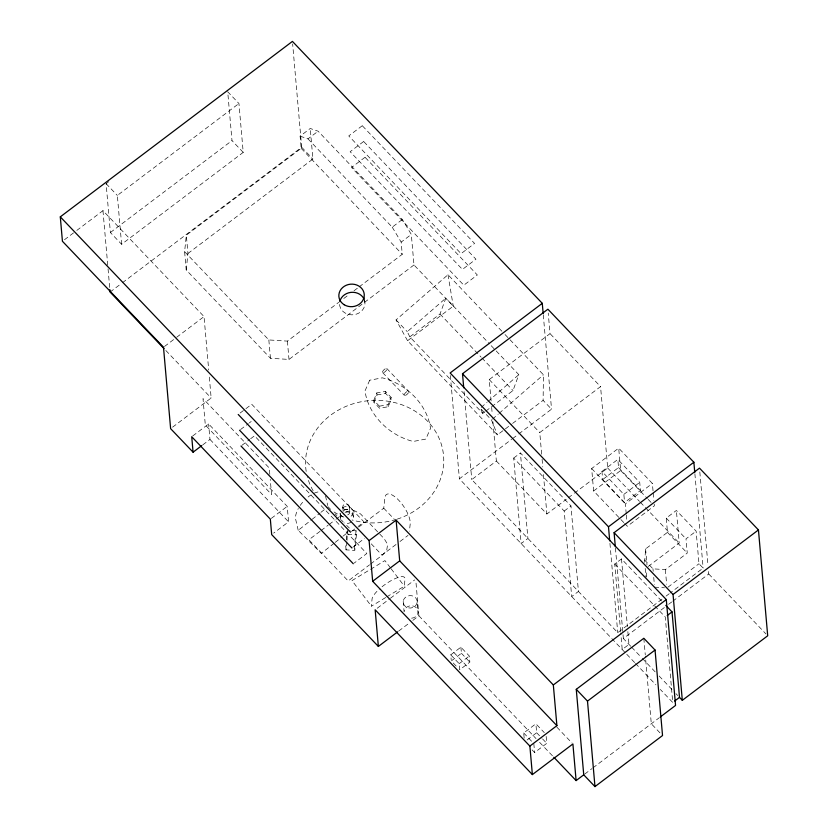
<?xml version="1.0" encoding="UTF-8"?>
<svg xmlns="http://www.w3.org/2000/svg" width="828" height="828" viewBox="0 0 828 828"><rect width="100%" height="100%" fill="white"/><g stroke="black" fill="none" stroke-linecap="round" stroke-linejoin="round"><path stroke-width="0.62" stroke-dasharray="4.14 3.1" d="M518.773 433.934L551.541 409.177L543.116 400.348L543.437 374.794L502.917 332.318M385.693 597.526L371.42 606.189L372.051 598.996A19.779 5.672 -35.3 0 1 379.897 588.563M386.79 596.864L404.354 586.193L404.985 578.989A19.779 5.672 -35.3 0 0 380.849 587.745M413.979 264.97L288.993 359.435L270.445 358.265L186.217 269.98L184.613 251.66L186.331 235.173L301.175 148.357L300.109 136.144L310.241 128.485L318.128 131.207L402.356 219.503L411.309 234.438L413.979 264.97L453.278 306.174L407.573 340.722L497.411 434.897L511.59 424.174M186.217 269.98L187.935 253.492L186.331 235.173M346.321 539.815L347.191 531.441M352.314 530.562L356.071 530.789L356.423 534.867L354.808 550.413L346.063 549.864L346.932 541.491M347.056 540.291L347.315 530.241M356.071 530.789L354.456 546.335L354.808 550.413M644.66 562.336L645.592 548.902L667.482 532.363L666.24 518.111L676.372 510.452L696.131 531.172L698.977 563.744L703.138 568.091L670.214 592.983M646.182 576.992L646.813 570.885M358.721 527.105L383.747 508.195L384.937 497.607A19.779 7.555 56.1 0 1 398.754 500.267A19.779 7.555 56.1 0 1 410.202 524.093L409.405 531.152M484.815 411.858L482.796 413.379L409.808 336.861L440.01 314.029L445.826 298.152L489.441 343.868M485.819 411.102L513.008 390.547L518.814 374.67L490.331 344.81M373.77 400.286L376.812 392.927L385.465 391.447L391.085 397.326L391.261 399.365L388.218 406.734L379.555 408.214L373.945 402.325L373.77 400.286L379.379 406.175L379.555 408.214M373.945 402.325L376.988 394.956L376.812 392.927M388.218 406.734L388.042 404.695L391.085 397.326M407.573 340.722L396.053 319.918L447.979 274.73L502.037 331.397M409.808 336.861L407.283 331.686L445.826 298.152M481.234 407.366L487.019 402.336M487.982 401.497L518.814 374.67M492.463 419.144L498.239 414.124M499.191 413.286L543.437 374.794M334.222 543.158L321.316 553.394L298.215 530.344L311.121 520.119M312.115 519.332L320.063 513.029M321.057 512.242L327.008 507.523M335.216 542.371L342.171 536.865M343.154 536.078L350.109 530.572M243.215 152.383L231.985 140.605L227.71 91.753L238.94 103.521L243.215 152.383L121.612 244.291L110.383 232.523L106.108 183.671L109.203 181.332M121.612 244.291L117.338 195.439L238.94 103.521M64.48 239.727L75.772 231.198M76.807 230.422L102.962 210.643L204.03 316.586L208.708 370.023M110.383 232.523L231.985 140.605M300.109 136.144L307.995 138.866L318.128 131.207M110.093 292.067L121.426 283.497M122.451 282.721L301.682 147.249L292.646 43.946M187.935 253.492L312.912 159.028L310.241 128.485M164.513 346.466L175.66 338.031M176.674 337.265L204.03 316.586M307.995 138.866L392.224 227.162L402.356 219.503M359.176 286.861L402.242 254.31L401.176 242.097L411.309 234.438M172.607 427.155L211.15 398.009L209.153 375.115M184.613 251.66L268.841 339.946L287.399 341.115L338.662 302.365M343.796 298.484L348.919 294.613M354.053 290.742L358.151 287.637M192.717 435.973L208.615 423.957L287.223 506.363L288.568 521.837L273.675 533.097M240.151 413.017L244.984 409.363M245.947 408.639L251.733 404.261L364.03 521.982L358.245 526.36M202.777 444.864L209.97 439.43L208.615 423.957M240.575 429.525L248.296 423.688M249.259 422.953L251.184 421.493M241.952 445.298L249.673 439.461M250.636 438.726L254.496 435.818L366.794 553.528L354.249 563.019M271.325 518.38L287.223 506.363M491.097 400.98L489.224 379.597L550.03 333.632L548.229 313.067M320.012 531.359L308.885 539.773L348.184 580.966L369.547 564.831M321.026 530.593L328.105 525.242M329.12 524.476L335.195 519.891M336.199 519.125L341.26 515.295M351.486 531.462L357.272 527.084M512.604 423.408L543.116 400.348M352.863 547.236L364.444 538.49M634.631 662.524L459.395 478.822L511.611 439.357M512.635 438.581L517.748 434.71M661.986 599.203L617.74 632.644L471.763 479.609L496.355 461.02L492.774 420.138M541.657 454.199L539.763 432.568L600.559 386.614L550.03 333.632M396.001 544.514L381.987 555.102L370.665 543.23M400.007 541.481L408.007 535.437M370.561 564.054L381.749 555.598L386.655 550.713L387.618 544.317L384.171 538.697L360.594 513.981L354.436 510.7L347.211 511.362L343.247 513.991M513.67 458.07L520.429 452.968L570.958 505.939L578.441 591.44L571.682 596.543L564.199 511.052L513.67 458.07L521.154 543.572L527.912 538.459L520.429 452.968M377.185 608.259L389.346 599.068M390.361 598.302L414.683 579.921M623.774 522.561L593.635 490.963L591.668 468.565L618.692 448.145L652.381 483.459L653.126 491.884M601.956 471.432L617.833 459.426L639.733 482.382L640.448 490.528L624.571 502.524L602.67 479.567L601.956 471.432L623.857 494.388L624.571 502.524M496.355 461.02L546.884 513.991L566.259 499.346M568.298 497.804L573.39 493.954M574.404 493.188L607.69 468.037L600.559 386.614M398.734 631.039L409.881 622.604M412.861 620.358L418.896 615.794L415.801 580.418M602.67 479.567L618.547 467.572L617.833 459.426M564.199 511.052L570.958 505.939M593.635 490.963L620.658 470.532L618.692 448.145M623.857 494.388L639.733 482.382M626.227 513.836L625.357 503.879L652.381 483.459M450.753 654.845L460.885 647.185L469.31 656.014L469.849 662.121L459.706 669.78L459.178 663.673L450.753 654.845L451.177 659.73M460.885 647.185L461.424 653.292L451.291 660.951L457.936 667.927M459.178 663.673L469.31 656.014M620.648 631.65L614.738 564.023L621.497 558.921L663.156 602.598M648.231 566.445L679.219 543.023L676.372 510.452M644.453 559.894L652.981 568.846L665.36 569.623L687.25 553.073L685.998 538.831L696.131 531.172M667.958 587.187L698.977 563.744M666.095 596.088L669.19 593.759M630.75 646.264L623.36 638.523L664.511 607.421M668.631 604.305L671.715 601.977M672.74 601.2L708.747 573.98L708.416 570.15M524.165 738.11L523.72 732.987L535.882 723.796L544.296 732.625M527.084 739.994L536.658 732.759L535.882 723.796M532.083 749.889L534.609 752.538L546.77 743.347L546.097 735.678M584.765 774.056L591.937 768.643M592.951 767.866L659.388 717.659M376.988 394.956L385.641 393.476L391.261 399.365M379.379 406.175L388.042 404.695M347.677 534.319L356.423 534.867M654.586 587.166L664.48 587.787M328.002 506.736L330.672 509.396M335.112 513.826L336.892 515.606M341.333 520.036L343.102 521.806M346.663 525.356L349.323 528.016M618.547 467.572L640.448 490.528M666.24 518.111L685.998 538.831M620.658 470.532L647.32 498.487M648.2 499.408L652.588 504.014M301.682 147.249L312.912 159.028M607.69 468.037L639.475 501.364M640.365 502.285L679.219 543.023M708.747 573.98L765.941 633.938M301.175 148.357L402.242 254.31M667.482 532.363L687.25 553.073M591.668 468.565L625.357 503.879M440.01 314.029L480.954 356.961M481.844 357.893L513.008 390.547M489.224 379.597L539.763 432.568M624.664 523.493L627.324 526.277L654.348 505.846L654.192 504.107M396.053 319.918L407.283 331.686M614.738 564.023L665.267 616.995L672.75 702.486L660.34 689.476M386.769 368.47L408.525 391.282M382.691 372.652L404.447 395.463M631.629 647.196L641.379 657.422M642.269 658.353L655.569 672.295M659.119 676.01L672.408 689.952M675.958 693.667L677.728 695.52M635.511 663.456L655.9 684.828M659.937 732.821L651.305 723.765L645.385 656.138M106.108 183.671L117.338 195.439M383.747 508.195L394.2 519.146M556.913 727.201L572.013 743.026M461.424 653.292L469.849 662.121M536.658 732.759L541.719 738.048M542.557 738.938L546.77 743.347M165.838 350.503L211.15 398.009M418.896 615.794L536.037 738.597M539.597 742.323L552.959 756.326M523.72 732.987L532.145 741.816M209.97 439.43L288.568 521.837M390.371 567.76L384.927 560.587L351.993 580.594L371.42 606.189M391.147 568.784L404.354 586.193M392.224 227.162L401.176 242.097M482.796 413.379L480.271 408.204L491.501 419.982L497.411 434.897M325.518 495.962L327.722 505.535M298.215 530.344L295.72 519.57A19.779 9.605 -47.6 0 1 298.328 508.495M447.979 274.73L453.278 306.174M699.826 471.96L707.971 565.058M694.878 473.719L703.138 568.091M665.36 569.623L666.644 584.278M653.23 493.105L653.872 500.443M652.981 568.846L653.199 571.289M653.737 577.395L654.379 584.723M645.592 548.902L646.978 564.779M645.198 568.443L645.943 576.992M643.822 638.274L645.271 654.855M626.341 515.078L626.775 520.056M621.497 558.921L627.407 626.548M627.852 631.65L628.97 644.412L622.211 649.514L620.762 632.923M615.432 547.981L622.915 633.42M623.018 634.703L623.36 638.523M609.936 543.365L617.74 632.644M543.282 314.806L551.541 409.177M542.102 459.281L542.764 466.92M543.437 474.547L546.884 513.991M533.822 743.585L534.609 752.538M491.656 407.366L492.215 413.752M464.063 391.613L471.763 479.609M450.349 375.529L459.395 478.822M417.188 602.277A7.038 6.231 -5 0 1 406.134 606.996A7.038 6.231 -5 0 1 407.252 596.222A7.038 6.231 -5 0 1 417.188 602.277L418.078 612.451M385.465 391.447L385.641 393.476M403.195 601.387L404.085 611.571A7.038 6.231 -5 0 1 411.423 605.775A7.038 6.231 -5 0 1 418.109 611.913A7.038 6.231 -5 0 1 411.35 618.237M364.32 297.376L364.931 304.352M352.976 512.677L353.452 518.121M349.219 506.27L349.695 511.725M342.802 507.367L343.278 512.811M345.7 545.787L346.063 549.864M340.474 517.303L339.997 511.859A6.52 5.775 -5 0 0 343.454 517.438M287.399 341.115L288.993 359.435M268.841 339.946L270.445 358.265M269.804 474.299L269.255 467.996L202.995 398.547L205.313 425.012L271.563 494.461L270.238 479.34M102.962 210.643L107.743 265.188M108.064 268.883L109.876 289.665M306.194 471.391A69.169 61.241 -5 0 1 360.677 401.859A69.169 61.241 -5 0 1 441.283 444.139A69.169 61.241 -5 0 1 397.212 519.125M395.991 519.518A69.169 61.241 -5 0 1 352.066 519.974M343.889 517.096A69.169 61.241 -5 0 1 334.015 511.973M313.15 490.756A69.169 61.241 -5 0 1 307.229 476.4M300.274 505.37A19.779 9.605 -47.6 0 1 302.613 502.327M308.13 496.986A19.779 9.605 -47.6 0 1 311.08 494.896M314.019 493.291A19.779 9.605 -47.6 0 1 319.391 491.801M345.038 512.232A6.52 5.775 -5 0 1 351.972 513.929A6.52 5.775 -5 0 1 352.728 520.294M351.134 522.085A6.52 5.775 -5 0 1 343.93 522.882M340.743 519.539A6.52 5.775 -5 0 1 342.802 513.35M342.326 507.895A6.52 5.775 -5 0 1 351.496 508.475A6.52 5.775 -5 0 1 350.658 516.631M343.827 510.648A3.26 2.888 -5 0 1 349.24 510.679A3.26 2.888 -5 0 1 347.036 515.109M364.413 299.984A12.72 11.271 -5 0 1 354.198 314.661A12.72 11.271 -5 0 1 339.552 303.855M369.681 380.218L364.993 390.93C368.408 415.49 389.667 435.549 413.193 441.459L425.83 439.078L430.519 428.355C427.103 403.795 405.855 383.737 382.329 377.837L369.681 380.218M362.271 125.711L348.764 135.927L461.061 253.647L474.568 243.432L362.271 125.711M363.658 141.495L350.14 151.7L462.438 269.421L475.945 259.205L363.658 141.495M365.034 157.268L351.527 167.484L463.815 285.194L477.332 274.989L365.034 157.268M343.796 508.982A3.26 2.888 -5 0 0 349.188 507.398A3.26 2.888 -5 0 0 345.048 504.076A3.26 2.888 -5 0 0 343.796 508.982M383.706 372.59A2.929 1.107 -43.6 0 0 386.976 368.864A2.929 1.107 -43.6 0 0 383.499 370.24A2.929 1.107 -43.6 0 0 383.706 372.59M405.461 395.391A2.929 1.107 -43.6 0 0 408.742 391.665A2.929 1.107 -43.6 0 0 405.254 393.041A2.929 1.107 -43.6 0 0 405.461 395.391"/><path stroke-width="1.24" d="M201.804 445.599L193.079 452.191L170.62 428.656L163.499 347.232L62.431 241.279L60.299 216.853L292.429 41.4L542.278 303.327L543.168 313.522M542.278 303.327L450.132 372.973L666.292 599.586L675.555 705.435L660.392 716.893M463.732 387.783L462.5 373.749L547.898 309.206L693.874 462.241L694.764 472.446M529.879 746.1L372.662 581.287L369.102 540.58L396.126 520.15L553.332 684.963L556.902 725.67L529.879 746.1L532.373 774.594L572.904 743.958L576.112 780.597L583.74 774.832L576.267 689.331L643.822 638.274L655.051 650.042L662.535 735.533L594.97 786.6L583.74 774.832M372.662 581.287L399.686 560.866L396.126 520.15M193.079 452.191L191.723 436.729L270.332 519.125L271.688 534.598L378.365 646.43L397.709 631.805M609.708 540.819L608.487 526.784L693.874 462.241M615.328 546.697L614.097 532.673L699.494 468.13L758.448 529.93L767.701 635.78L682.313 700.322L679.509 697.383L672.025 611.892L665.815 605.382M553.332 684.963L666.292 599.586M682.313 700.322L673.05 594.473L758.448 529.93M667.202 615.535L672.025 611.892M594.97 786.6L587.497 701.109L655.051 650.042M674.675 701.026L679.509 697.383M462.5 373.749L608.487 526.784M614.097 532.673L673.05 594.473M576.267 689.331L587.497 701.109M399.686 560.866L556.902 725.67M60.299 216.853L369.102 540.58M238.226 414.476L350.523 532.197M164.068 348.65L110.093 292.067L109.876 289.665M553.849 757.258L576.112 780.597M239.602 430.249L351.9 547.97M240.989 446.023L353.277 563.744M532.373 774.594L375.156 609.791L378.365 646.43M339.78 301.671A12.72 11.271 -5 0 1 350.937 292.367A12.72 11.271 -5 0 1 363.989 298.97M344.21 304.756A12.72 11.271 -5 0 0 364.216 296.207A12.72 11.271 -5 0 0 346.228 285.267A12.72 11.271 -5 0 0 344.21 304.756"/></g></svg>
